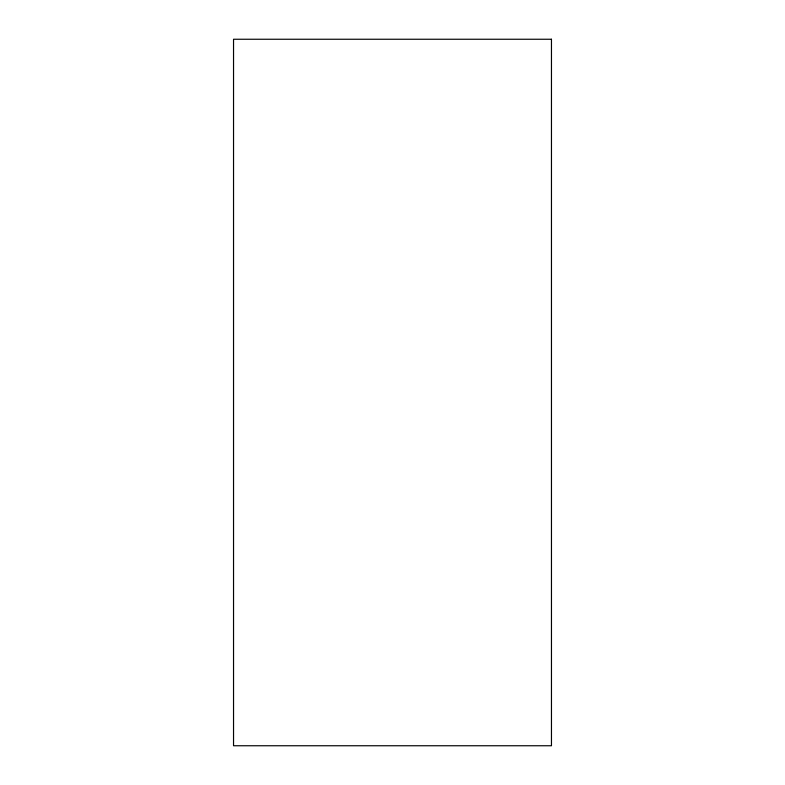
<?xml version="1.0" encoding="UTF-8"?>
<svg xmlns="http://www.w3.org/2000/svg" width="785" height="785" viewBox="0 0 785 785"><rect width="100%" height="100%" fill="white"/><g stroke="black" fill="none" stroke-linecap="round" stroke-linejoin="round"><path stroke-width="1.18" d="M551.462 39.25L233.537 39.25L233.537 745.75L551.462 745.75L551.462 39.25"/></g></svg>
